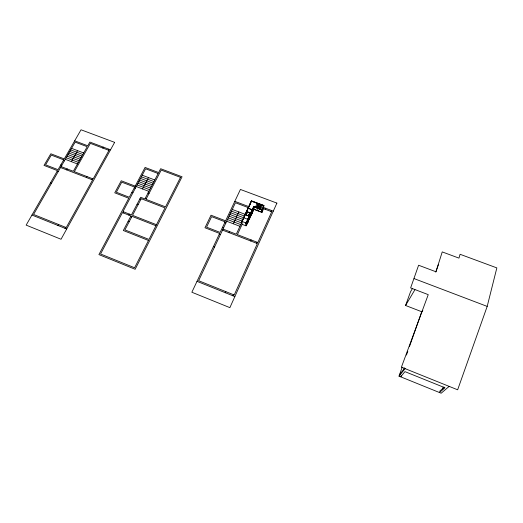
<?xml version="1.0" encoding="UTF-8"?>
<svg xmlns="http://www.w3.org/2000/svg" width="523" height="523" viewBox="0 0 523 523"><rect width="100%" height="100%" fill="white"/><g stroke="black" fill="none" stroke-linecap="round" stroke-linejoin="round"><path stroke-width="0.78" d="M260.166 205.833L260.617 206.31L260.964 205.833M260.885 205.984L260.814 205.585M257.048 206.742L257.342 206.023L257.532 206.742M257.486 206.154L257.133 206.722M257.721 204.787L257.819 205.304L258.218 205.193M259.245 206.095L258.676 206.376M487.188 306.4L496.85 267.9L460.083 254.289L458.952 258.12L442.236 251.909L435.966 271.777L418.609 265.239L410.627 287.905L428.245 294.645L401.416 367.159L457.651 389.798L487.188 306.4L414.111 278.615M259.303 206.337L259.081 205.794M256.917 206.245L257.094 206.69M257.604 204.761L257.604 205.108M257.676 204.859L257.728 205.258M442.445 389.328L443.19 387.072M449.133 386.419L441.164 393.218L399.023 376.148L402.194 367.159M406.463 355.071L407.809 351.26M409.424 346.69L421.76 311.747L422.676 310.401M435.764 272.091L438.457 264.455M401.069 375.756L400.69 376.828L404.933 371.624L444.962 387.772L439.464 392.531L440 390.897L444.289 387.164M404.325 367.767L403.795 369.284L399.585 374.546M421.76 311.747L405.567 305.478L410.535 291.762L412.529 288.323M232.951 295.796L233.448 294.691M256.636 243.273L257.107 242.234M270.979 211.462L271.437 210.455M263.612 205.768L261.912 209.488L253.753 206.31M263.612 205.428L263.612 208.684L271.718 211.737L257.852 242.522L237.39 234.624L242.149 224.347L241.933 221.222L251.393 200.832L263.906 205.539L251.478 201.022L241.953 221.543M253.747 209.357L253.662 206.709L262.082 209.873L263.906 205.879L251.406 201.172M225.328 292.73L225.825 291.631M253.694 209.265L261.931 212.377L263.612 208.684M250.661 240.966L251.132 239.926M265.083 209.239L265.54 208.232M258.911 207.847L257.506 207.311M257.839 210.671L257.702 208.232M261.598 209.841L261.912 209.586M257.702 208.37L257.793 208.03L254.551 206.807M248.451 215.79L249.837 212.796M248.771 215.456L249.615 213.619M251.393 200.832L248.262 208.206L252.191 209.697L247.784 219.235L247.98 222.255L246.058 225.844L242.149 224.347M246.058 223.203L253.753 206.408M246.307 223.184L253.903 206.565M247.882 220.34L246.333 223.694L246.15 223.001L246.052 225.688M247.915 220.981L246.372 224.328L247.922 219.719M246.196 223.766L247.739 220.412M246.228 224.4L247.771 221.052M249.497 218.209L246.405 224.962L247.765 220.922M250.354 216.345L251.21 214.489M253.014 210.566L253.688 209.102L261.931 212.214M246.268 225.067L253.838 209.161M247.778 221.942L251.504 214.6L251.504 211.913M252.256 210.285L252.341 212.776L251.596 214.397L253.982 209.213M248.262 208.206L243.09 219.51L229.898 214.469M250.877 202.708L249.02 206.716L234.807 201.342M229.152 232.657L229.63 231.63M233.31 223.766L238.848 211.933M128.808 215.103L129.338 214.097M142.537 188.947L148.499 177.585M123.147 212.881L123.676 211.88M135.182 186.123L145.074 167.432L158.659 172.564L160.659 168.72L182.063 176.787L135.163 269.28L98.919 254.603L128.763 198.243L114.759 192.817L121.244 180.775L148.865 191.372M64.95 228.303L65.512 227.283M91.924 179.651L92.46 178.683M108.294 150.127L108.81 149.192M57.955 225.491L58.524 224.478M86.426 177.532L86.968 176.565M102.861 148.081L103.384 147.146M66.643 169.883L67.186 168.929M71.35 161.633L77.626 150.644M405.567 305.478L414.935 289.683M257.61 206.677L257.591 206.278M259.173 206.487L258.983 205.768M260.323 205.591L260.689 206.147M260.31 205.702L260.415 205.539M259.565 207.141L259.833 207.794M260.206 207.657L260.258 207.226M257.728 204.611L257.846 205.173M421.492 312.499L422.819 310.557M399.023 376.148L405.155 368.512M257.656 204.748L258.127 204.63M257.048 206.095L257.238 206.814M258.166 205.199L257.819 204.63M258.682 205.84L258.983 205.84M257.094 206.225L257.538 206.167M260.722 206.284L260.866 205.768M259.735 207.03L259.689 207.664M259.761 207.095L259.63 207.546M259.735 207.095L260.14 207.252M260.526 205.657L260.885 205.722M257.244 206.677L257.591 206.343M259.728 207.703L260.206 207.141M110.51 149.833L89.878 142.06L87.766 145.78L74.671 140.831M263.344 207.402L273.281 211.148M259.094 208.52L261.042 209.259M253.668 206.846L261.631 209.769M253.596 209.305L253.812 206.768M248.556 207.716L235.428 202.754L198.635 280.72L234.206 294.998L257.381 243.568L222.523 230.1M248.268 208.311L252.419 209.978L252.289 212.521M252.321 210.181L252.197 212.724M249.902 213.005L247.536 211.861L249.889 212.776L248.477 215.842L246.098 214.94L247.536 211.861L246.111 215.169L248.451 215.724M249.53 215.672L249.791 218.32M71.573 148.342L83.7 152.951M142.217 175.198L154.795 179.977M232.271 209.429L245.444 214.437M246.706 215.391L247.895 215.842M70.677 149.898L82.811 154.52M141.367 176.807L153.952 181.599M231.48 211.109L244.659 216.123M69.781 151.461L81.921 156.089M140.517 178.421L153.108 183.22M230.689 212.789L247.791 219.333M247.797 219.431L248.072 222.053M68.886 153.023L81.032 157.658M139.661 180.036L152.265 184.848M248.02 221.647L247.83 222.197M67.983 154.592L80.137 159.234M138.804 181.651L151.415 186.476M229.1 216.156L242.306 221.203L236.278 234.193L223.007 229.074M246.052 223.112L254.047 206.422M67.081 156.161L79.248 160.809M137.948 183.272L150.565 188.103M228.303 217.849L241.515 222.903M66.179 157.73L78.352 162.392M137.091 184.9L149.715 189.738M227.505 219.542L240.724 224.602M65.27 159.306L77.45 163.974M226.701 221.236L239.933 226.309M63.355 160.489L64.368 160.881M134.319 187.75L135.365 188.156M148.009 193.013L149.068 193.418M224.805 222.51L225.903 222.935M60.805 164.915L61.819 165.307M131.894 192.327L132.947 192.732M222.55 227.276L223.654 227.701M145.27 198.276L146.329 198.681M61.093 166.576L73.305 171.289L87.236 146.715L75.142 142.138L33.564 214.456L66.212 227.564L92.61 179.919L60.544 167.53M139.831 198.949L140.89 199.361M57.144 171.276L58.164 171.675M219.314 234.134L220.418 234.559M137.059 204.245L138.118 204.656M50.489 182.834L51.516 183.24M213.423 246.595L214.535 247.026M156.469 224.713L132.535 215.345L141.236 198.701L165.013 207.886L148.996 239.429L124.925 229.898L132.005 216.352L155.952 225.733M130.587 216.607L131.652 217.025M128.115 221.327L129.188 221.745M31.955 215.045L66.702 229.002M197.001 281.348L234.86 296.561M260.042 207.03L260.186 207.481L260.134 207.075M258.682 206.487L258.676 205.957L258.558 206.337M243.849 217.83L242.097 221.504L246.372 223.086M246.045 223.014L246.196 225.746M246.411 225.125L246.438 225.596M251.537 200.891L251.55 201.231M252.348 210.083L252.439 212.573M253.923 209.35L253.923 206.69L262.082 209.873M261.69 209.501L261.644 212.266L261.598 209.703M261.912 209.39L261.931 212.377M263.906 205.539L263.847 206.01L263.546 205.801M276.902 203.107L229.878 307.642L191.856 292.239L219.634 233.448L204.97 227.767L211.011 215.215L225.603 220.811L240.423 189.457L276.902 203.107M262.206 205.689L260.846 208.67L255.655 206.709L257.022 203.741L262.206 205.689M225.125 221.83L220.124 232.415L206.559 227.165L211.619 216.646L225.125 221.83M148.473 240.462L134.607 267.769L100.553 253.988L122.434 212.606L130.94 215.934L123.317 230.499L148.473 240.462M180.513 177.356L165.523 206.886L145.989 199.341L161.208 170.08L180.513 177.356M158.155 173.531L144.93 198.936L140.694 197.302L131.469 214.927L122.97 211.599L145.61 168.785L158.155 173.531M134.659 187.097L129.286 197.256L116.335 192.242L121.761 182.148L134.659 187.097M108.974 150.382L93.146 178.951L74.325 171.688L90.361 143.367L108.974 150.382M114.642 142.367L61.034 239.253L26.15 225.125L57.51 170.642L44.017 165.412L50.829 153.762L64.264 158.914L81.032 129.782L114.642 142.367M63.721 159.861L58.066 169.681L45.579 164.85L51.287 155.089L63.721 159.861"/></g></svg>
